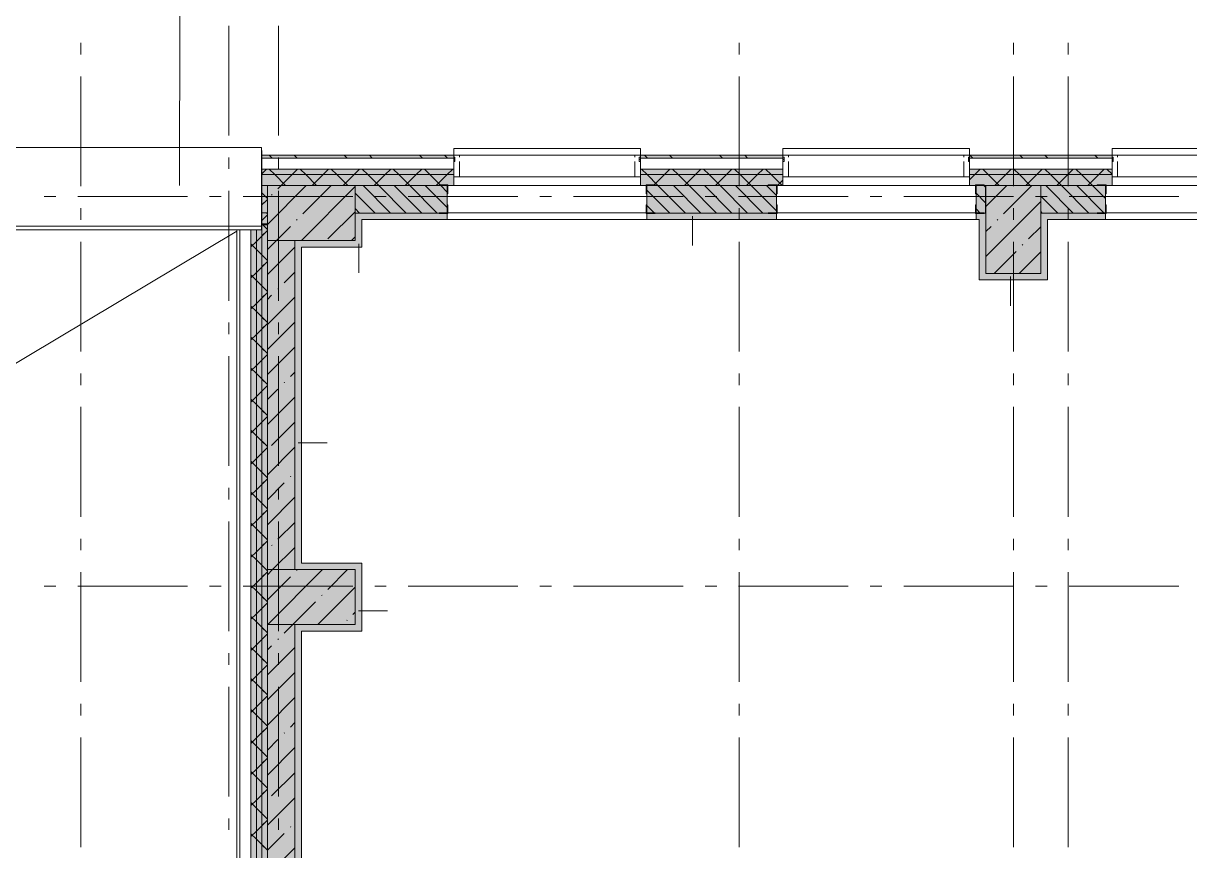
# Model space of a CAD drawing. Header units: millimetres. Extents: x -537608 to 253996, y -217170 to 186033.
# Drawn here: x -317936 to -307304, y 25238 to 32777 of the extents above; entities that cross this region are included whole.
import ezdxf

# ---------------------------------------------------------------- set-up
doc = ezdxf.new("R2010")
doc.units = ezdxf.units.MM
doc.layers.add('PDF _Геометрия', color=7, linetype='Continuous')
doc.layers.add('PDF _Сплошная заливка', color=7, linetype='Continuous', true_color=0xffffff)

msp = doc.modelspace()

# ---------------------------------------------------------------- hatches: boundary and pattern name
at = {"layer": 'PDF _Сплошная заливка', "transparency": 33554559}
h = msp.add_hatch(color=256, dxfattribs=at)
h.paths.add_polyline_path([(-264411.3488, 31549.0045), (-264384.3486, 31549.0045), (-264384.3486, 31576.0025), (-271287.3503, 31576.0025), (-271287.3503, 31549.0045), (-264437.7925, 31549.0045)], flags=0)
h.paths.add_polyline_path([(-274074.5414, 31549.0045), (-272137.3517, 31549.0045), (-272137.3517, 31576.0025), (-274426.6915, 31576.0025), (-274426.6915, 31549.0045)], flags=0)
h.paths.add_polyline_path([(-276126.6902, 31549.0045), (-276126.6902, 31576.0025), (-277321.6919, 31576.0025), (-277321.6919, 31549.0045), (-276169.4866, 31549.0045)], flags=0)
h.paths.add_polyline_path([(-281911.6917, 31549.0045), (-281911.6917, 31576.0025), (-283111.6925, 31576.0025), (-283111.6925, 31549.0045), (-282035.3315, 31549.0045)], flags=0)
h.paths.add_polyline_path([(-279102.4091, 31549.0045), (-279021.6905, 31549.0045), (-279021.6905, 31576.0025), (-280211.6909, 31576.0025), (-280211.6909, 31549.0045), (-279521.3977, 31549.0045)], flags=0)
h.paths.add_polyline_path([(-284811.6933, 31549.0045), (-284811.6933, 31576.0025), (-286006.6928, 31576.0025), (-286006.6928, 31549.0045), (-285387.2447, 31549.0045)], flags=0)
h.paths.add_polyline_path([(-287901.3552, 31549.0045), (-287901.3552, 31576.0025), (-288901.6931, 31576.0025), (-288901.6931, 31549.0045), (-288320.1673, 31549.0045)], flags=0)
h.paths.add_polyline_path([(-290601.6939, 31549.0045), (-290601.6939, 31576.0025), (-294311.355, 31576.0025), (-294311.355, 31549.0045), (-290834.1032, 31549.0045)], flags=0)
h.paths.add_polyline_path([(-296280.9595, 31549.0045), (-296011.3579, 31549.0045), (-296011.3579, 31576.0025), (-297311.3549, 31576.0025), (-297311.3549, 31549.0045), (-297118.9367, 31549.0045)], flags=0)
h.paths.add_polyline_path([(-299011.3579, 31549.0045), (-299011.3579, 31576.0025), (-300311.3591, 31576.0025), (-300311.3591, 31549.0045), (-299632.8727, 31549.0045)], flags=0)
h.paths.add_polyline_path([(-302011.3578, 31549.0045), (-302011.3578, 31576.0025), (-303311.359, 31576.0025), (-303311.359, 31549.0045), (-302146.8044, 31549.0045)], flags=0)
h.paths.add_polyline_path([(-305498.7176, 31549.0045), (-305011.3577, 31549.0045), (-305011.3577, 31576.0025), (-306311.3589, 31576.0025), (-306311.3589, 31549.0045)], flags=0)
h.paths.add_polyline_path([(-311011.3618, 31549.0045), (-311011.3618, 31576.0025), (-312311.3587, 31576.0025), (-312311.3587, 31549.0045), (-311364.5669, 31549.0045)], flags=0)
h.paths.add_polyline_path([(-309311.3588, 31549.0045), (-308011.3576, 31549.0045), (-308012.6536, 31576.0025), (-309311.3588, 31576.0025)], flags=0)
h.paths.add_polyline_path([(-315761.86, 31549.0045), (-314011.3617, 31549.0045), (-314011.3617, 31576.0025), (-315761.86, 31576.0025), (-315761.86, 31549.336)], flags=0)
h = msp.add_hatch(color=256, dxfattribs=at)
h.paths.add_polyline_path([(-264561.3495, 31399.0038), (-264511.3493, 31399.0038), (-264511.3493, 31449.004), (-271287.3503, 31449.004), (-271287.3503, 31399.0038), (-264856.7822, 31399.0038)], flags=0)
h.paths.add_polyline_path([(-274426.6915, 31399.0038), (-272137.3517, 31399.0038), (-272137.3517, 31449.004), (-274426.6915, 31449.004)], flags=0)
h.paths.add_polyline_path([(-277007.4638, 31399.0038), (-276126.6902, 31399.0038), (-276126.6902, 31449.004), (-277321.6919, 31449.004), (-277321.6919, 31399.0038)], flags=0)
h.paths.add_polyline_path([(-279102.4091, 31399.0038), (-279021.6905, 31399.0038), (-279021.6905, 31449.004), (-280211.6909, 31449.004), (-280211.6909, 31399.0038), (-279521.3977, 31399.0038)], flags=0)
h.paths.add_polyline_path([(-286006.6928, 31399.0038), (-284811.6933, 31399.0038), (-284811.6933, 31449.004), (-286006.6928, 31449.004)], flags=0)
h.paths.add_polyline_path([(-282035.3315, 31399.0038), (-281911.6917, 31399.0038), (-281911.6917, 31449.004), (-283111.6925, 31449.004), (-283111.6925, 31399.0038), (-282873.3109, 31399.0038)], flags=0)
h.paths.add_polyline_path([(-287901.3552, 31399.0038), (-287901.3552, 31449.004), (-288901.6931, 31449.004), (-288901.6931, 31399.0038), (-288320.1673, 31399.0038)], flags=0)
h.paths.add_polyline_path([(-290601.6939, 31399.0038), (-290601.6939, 31449.004), (-294311.355, 31449.004), (-294311.355, 31399.0038), (-290834.1032, 31399.0038)], flags=0)
h.paths.add_polyline_path([(-296011.3579, 31399.0038), (-296011.3579, 31449.004), (-297311.3549, 31449.004), (-297311.3549, 31399.0038), (-296280.9595, 31399.0038)], flags=0)
h.paths.add_polyline_path([(-299632.8727, 31399.0038), (-299011.3579, 31399.0038), (-299011.3579, 31449.004), (-300311.3591, 31449.004), (-300311.3591, 31399.0038)], flags=0)
h.paths.add_polyline_path([(-302011.3578, 31399.0038), (-302011.3578, 31449.004), (-303311.359, 31449.004), (-303311.359, 31399.0038), (-302146.8044, 31399.0038)], flags=0)
h.paths.add_polyline_path([(-308012.6536, 31399.0038), (-308011.3576, 31399.0038), (-308012.6536, 31449.004), (-309311.3588, 31449.004), (-309311.3588, 31399.0038), (-308850.6309, 31399.0038)], flags=0)
h.paths.add_polyline_path([(-305498.7176, 31399.0038), (-305011.3577, 31399.0038), (-305011.3577, 31449.004), (-306311.3589, 31449.004), (-306311.3589, 31399.0038)], flags=0)
h.paths.add_polyline_path([(-311011.3618, 31399.0038), (-311011.3618, 31449.004), (-312311.3587, 31449.004), (-312311.3587, 31399.0038), (-311364.5669, 31399.0038)], flags=0)
h.paths.add_polyline_path([(-315761.86, 31399.0038), (-314011.3617, 31399.0038), (-314011.3617, 31449.004), (-315761.86, 31449.004), (-315761.86, 31399.3354)], flags=0)
h = msp.add_hatch(color=256, dxfattribs=at)
h.paths.add_polyline_path([(-264661.3483, 31299.0034), (-264561.3495, 31299.0034), (-264561.3495, 31399.0038), (-271287.3503, 31399.0038), (-271287.3503, 31299.0034), (-264856.7822, 31299.0034)], flags=0)
h.paths.add_polyline_path([(-276169.4866, 31299.0034), (-276126.6902, 31299.0034), (-276126.6902, 31399.0038), (-277321.6919, 31399.0038), (-277321.6919, 31299.0034), (-277007.4638, 31299.0034)], flags=0)
h.paths.add_polyline_path([(-273655.5528, 31299.0034), (-272137.3517, 31299.0034), (-272137.3517, 31399.0038), (-274426.6915, 31399.0038), (-274426.6915, 31299.0034), (-274074.5414, 31299.0034)], flags=0)
h.paths.add_polyline_path([(-280211.6909, 31299.0034), (-279021.6905, 31299.0034), (-279021.6905, 31399.0038), (-280211.6909, 31399.0038)], flags=0)
h.paths.add_polyline_path([(-281911.6917, 31299.0034), (-281911.6917, 31399.0038), (-283111.6925, 31399.0038), (-283111.6925, 31299.0034), (-282035.3315, 31299.0034)], flags=0)
h.paths.add_polyline_path([(-285387.2447, 31299.0034), (-284811.6933, 31299.0034), (-284811.6933, 31399.0038), (-286006.6928, 31399.0038), (-286006.6928, 31299.0034)], flags=0)
h.paths.add_polyline_path([(-290601.6939, 31299.0034), (-290601.6939, 31399.0038), (-294311.355, 31399.0038), (-294311.355, 31299.0034), (-290834.1032, 31299.0034)], flags=0)
h.paths.add_polyline_path([(-288901.6931, 31299.0034), (-287901.3552, 31299.0034), (-287901.3552, 31399.0038), (-288901.6931, 31399.0038)], flags=0)
h.paths.add_polyline_path([(-297311.3549, 31299.0034), (-296011.3579, 31299.0034), (-296011.3579, 31399.0038), (-297311.3549, 31399.0038)], flags=0)
h.paths.add_polyline_path([(-299632.8727, 31299.0034), (-299011.3579, 31299.0034), (-299011.3579, 31399.0038), (-300311.3591, 31399.0038), (-300311.3591, 31299.0034)], flags=0)
h.paths.add_polyline_path([(-302011.3578, 31299.0034), (-302011.3578, 31399.0038), (-303311.359, 31399.0038), (-303311.359, 31299.0034), (-302146.8044, 31299.0034)], flags=0)
h.paths.add_polyline_path([(-306311.3589, 31299.0034), (-305011.3577, 31299.0034), (-305011.3577, 31399.0038), (-306311.3589, 31399.0038)], flags=0)
h.paths.add_polyline_path([(-308012.6536, 31299.0034), (-308011.3576, 31299.0034), (-308012.6536, 31399.0038), (-309311.3588, 31399.0038), (-309311.3588, 31299.0034), (-308850.6309, 31299.0034)], flags=0)
h.paths.add_polyline_path([(-312311.3587, 31299.0034), (-311011.3618, 31299.0034), (-311011.3618, 31399.0038), (-312311.3587, 31399.0038)], flags=0)
h.paths.add_polyline_path([(-315711.3603, 31299.0034), (-315711.3603, 31299.3521), (-314011.3617, 31299.0034), (-314011.3617, 31399.0038), (-315761.86, 31399.0038), (-315761.86, 31299.0034)], flags=0)
h = msp.add_hatch(color=256, dxfattribs=at)
h.paths.add_polyline_path([(-315711.3603, 31049.3511), (-315711.3603, 31299.3521), (-315761.86, 31299.3521), (-315761.86, 31049.3511)], flags=0)
h.paths.add_polyline_path([(-342211.3659, 31049.3511), (-341966.8678, 31049.3511), (-341966.8678, 31299.3521), (-342211.3659, 31299.3521), (-342211.3659, 31217.3505)], flags=0)
for points in [[(-315711.3603, 30799.35), (-314911.3612, 30799.35), (-314911.3612, 31299.3521), (-315711.3603, 31299.3521), (-315711.3603, 30869.4459)], [(-308661.3603, 30499.3488), (-308661.3603, 31299.3521), (-309161.3582, 31299.3521), (-309161.3582, 30499.3488), (-308850.6309, 30499.3488)], [(-315811.3607, 13399.3468), (-315711.3603, 13399.3468), (-315711.3603, 30942.3493), (-315764.3617, 30942.3493), (-315764.3617, 30896.1943), (-315811.3607, 30896.1943), (-315811.3607, 13425.8453)], [(-315711.3603, 27299.348), (-314911.3612, 27299.348), (-314911.3612, 27799.3501), (-315711.3603, 27799.3501), (-315711.3603, 27309.5272)]]:
    msp.add_hatch(color=256, dxfattribs=at).paths.add_polyline_path(points)
h = msp.add_hatch(color=256, dxfattribs=at)
h.paths.add_polyline_path([(-311071.6617, 31049.0023), (-311071.6617, 31299.0034), (-312251.6616, 31299.0034), (-312251.6616, 31049.0023), (-311364.5669, 31049.0023)], flags=0)
h.paths.add_polyline_path([(-309251.6574, 31049.0023), (-309166.3573, 31049.3511), (-309166.3573, 31299.0034), (-309251.6574, 31299.0034)], flags=0)
h.paths.add_polyline_path([(-314911.3612, 31049.0023), (-314071.6616, 31049.0023), (-314071.6616, 31299.0034), (-314911.3612, 31299.0034)], flags=0)
h = msp.add_hatch(color=256, dxfattribs=at)
h.paths.add_polyline_path([(-315761.86, 30949.3507), (-315711.3603, 30949.3507), (-315711.3603, 31049.3511), (-315761.86, 31049.3511), (-315764.3617, 30949.3507)], flags=0)
h.paths.add_polyline_path([(-342211.3659, 30949.3507), (-341964.3704, 30949.3507), (-341966.8678, 31049.3511), (-342211.3659, 31049.3511)], flags=0)
at = {"layer": 'PDF _Сплошная заливка', "true_color": 0xff7d7d, "transparency": 33554559}
for points in [[(-314071.6616, 30989.3525), (-314071.6616, 31049.0023), (-314911.3612, 31049.0023), (-314911.3612, 30989.3525), (-314716.4758, 30989.3525)], [(-315461.3592, 27799.3501), (-315401.3607, 27799.3501), (-315401.3607, 30799.35), (-315461.3592, 30799.35), (-315461.3592, 30157.4639)], [(-314911.3612, 27799.3501), (-314851.3627, 27799.3501), (-314851.3627, 27859.3487), (-315401.3607, 27859.3487), (-315401.3607, 27799.3501)], [(-315461.3592, 22149.3475), (-315401.3607, 22149.3475), (-315401.3607, 27299.348), (-315461.3592, 27299.348), (-315461.3592, 22249.3479)], [(-314911.3612, 27239.3495), (-314851.3627, 27239.3495), (-314851.3627, 27299.348), (-315401.3607, 27299.348), (-315401.3607, 27239.3495)]]:
    msp.add_hatch(color=11, dxfattribs=at).paths.add_polyline_path(points)
h = msp.add_hatch(color=11, dxfattribs=at)
h.paths.add_polyline_path([(-309161.3582, 30989.3525), (-309161.3582, 31049.3511), (-309166.3573, 31049.0023), (-309251.6574, 31049.0023), (-309251.6574, 30989.3525), (-309221.361, 30989.3525)], flags=0)
h.paths.add_polyline_path([(-311071.6617, 30989.3525), (-311071.6617, 31049.0023), (-312251.6616, 31049.0023), (-312251.6616, 30989.3525), (-311364.5669, 30989.3525)], flags=0)
h = msp.add_hatch(color=11, dxfattribs=at)
h.paths.add_polyline_path([(-303251.6575, 30989.3525), (-303161.3583, 30989.3525), (-303161.3583, 31049.0023), (-303251.6575, 31049.0023)], flags=0)
h.paths.add_polyline_path([(-305071.6576, 30989.3525), (-305071.6576, 31049.0023), (-306251.6574, 31049.0023), (-306251.6574, 30989.3525), (-305498.7176, 30989.3525)], flags=0)
h.paths.add_polyline_path([(-308661.3603, 30989.3525), (-308071.6575, 30989.3525), (-308071.6575, 31049.0023), (-308661.3603, 31049.0023)], flags=0)
at = {"layer": 'PDF _Сплошная заливка', "transparency": 33554559}
h = msp.add_hatch(color=256, dxfattribs=at)
h.paths.add_polyline_path([(-315711.3603, 13049.3474), (-315461.3592, 13049.3474), (-315461.3592, 15499.0005), (-315711.3603, 15499.0005), (-315711.3603, 13069.8542)], flags=0)
h.paths.add_polyline_path([(-315711.3603, 15999.0005), (-315461.3592, 15999.0005), (-315461.3592, 20949.3489), (-315711.3603, 20949.3489)], flags=0)
h.paths.add_polyline_path([(-315711.3603, 21449.3489), (-315461.3592, 21449.3489), (-315461.3592, 27299.348), (-315711.3603, 27299.348), (-315711.3603, 21613.658)], flags=0)
h.paths.add_polyline_path([(-315620.7253, 27799.3501), (-315461.3592, 27799.3501), (-315461.3592, 30799.35), (-315711.3603, 30799.35), (-315711.3603, 27799.3501)], flags=0)

# ---------------------------------------------------------------- linework, layer by layer
at = {"layer": 'PDF _Геометрия', "lineweight": 9}
for p, q in [((-316511.3594, 31299.3521), (-316507.9965, 32846.138)), ((-314011.3617, 31576.0025), (-315761.86, 31576.0025)), ((-314011.3617, 31549.0045), (-315761.86, 31549.0045)), ((-313961.3614, 31576.0025), (-314011.3617, 31576.0025)), ((-314011.3617, 31576.0025), (-314011.3617, 31559.0028)), ((-314011.3617, 31549.0045), (-314011.3617, 31576.0025)), ((-314011.3617, 31559.0028), (-314001.359, 31559.0028)), ((-314011.3617, 31449.004), (-314011.3617, 31549.0045)), ((-314001.359, 31519.0052), (-314011.3617, 31519.0052)), ((-314011.3617, 31519.0052), (-314011.3617, 31379.0029)), ((-314001.359, 31559.0028), (-314001.359, 31519.0052)), ((-313961.3614, 31576.0025), (-312361.3589, 31576.0025)), ((-313961.3614, 31559.0028), (-313961.3614, 31576.0025)), ((-313961.3614, 31379.0029), (-313961.3614, 31519.0052)), ((-312311.3587, 31576.0025), (-312361.3589, 31576.0025)), ((-312361.3589, 31576.0025), (-312361.3589, 31559.0028)), ((-312361.3589, 31519.0052), (-312361.3589, 31379.0029)), ((-312321.3613, 31519.0052), (-312321.3613, 31559.0028)), ((-312321.3613, 31559.0028), (-312311.3587, 31559.0028)), ((-312311.3587, 31519.0052), (-312321.3613, 31519.0052)), ((-311011.3618, 31576.0025), (-312311.3587, 31576.0025)), ((-312311.3587, 31576.0025), (-312311.3587, 31549.0045)), ((-312311.3587, 31559.0028), (-312311.3587, 31576.0025)), ((-312311.3587, 31549.0045), (-312311.3587, 31449.004)), ((-311011.3618, 31549.0045), (-312311.3587, 31549.0045)), ((-312311.3587, 31379.0029), (-312311.3587, 31519.0052)), ((-311011.3618, 31549.0045), (-311011.3618, 31576.0025)), ((-310961.3616, 31576.0025), (-311011.3618, 31576.0025)), ((-311011.3618, 31576.0025), (-311011.3618, 31559.0028)), ((-311011.3618, 31559.0028), (-311001.3591, 31559.0028)), ((-311011.3618, 31449.004), (-311011.3618, 31549.0045)), ((-311001.3591, 31519.0052), (-311011.3618, 31519.0052)), ((-311011.3618, 31519.0052), (-311011.3618, 31379.0029)), ((-311001.3591, 31559.0028), (-311001.3591, 31519.0052)), ((-310961.3616, 31576.0025), (-309361.359, 31576.0025)), ((-310961.3616, 31559.0028), (-310961.3616, 31576.0025)), ((-310961.3616, 31379.0029), (-310961.3616, 31519.0052)), ((-309311.3588, 31576.0025), (-309361.359, 31576.0025)), ((-309361.359, 31576.0025), (-309361.359, 31559.0028)), ((-309361.359, 31519.0052), (-309361.359, 31379.0029)), ((-309321.3614, 31519.0052), (-309321.3614, 31559.0028)), ((-309321.3614, 31559.0028), (-309311.3588, 31559.0028)), ((-309311.3588, 31519.0052), (-309321.3614, 31519.0052)), ((-308011.3576, 31576.0025), (-309311.3588, 31576.0025)), ((-309311.3588, 31576.0025), (-309311.3588, 31549.0045)), ((-309311.3588, 31559.0028), (-309311.3588, 31576.0025)), ((-309311.3588, 31549.0045), (-309311.3588, 31449.004)), ((-308011.3576, 31549.0045), (-309311.3588, 31549.0045)), ((-309311.3588, 31379.0029), (-309311.3588, 31519.0052)), ((-308011.3576, 31549.0045), (-308011.3576, 31576.0025)), ((-307961.3574, 31576.0025), (-308011.3576, 31576.0025)), ((-308011.3576, 31576.0025), (-308011.3576, 31559.0028)), ((-308011.3576, 31559.0028), (-308001.3592, 31559.0028)), ((-308011.3576, 31449.004), (-308011.3576, 31549.0045)), ((-308001.3592, 31519.0052), (-308011.3576, 31519.0052)), ((-308011.3576, 31519.0052), (-308011.3576, 31379.0029)), ((-308001.3592, 31559.0028), (-308001.3592, 31519.0052)), ((-307961.3574, 31576.0025), (-306361.3591, 31576.0025)), ((-307961.3574, 31559.0028), (-307961.3574, 31576.0025)), ((-307961.3574, 31379.0029), (-307961.3574, 31519.0052)), ((-315761.86, 31405.9923), (-315718.8483, 31449.004)), ((-314011.3617, 31449.004), (-315761.86, 31449.004)), ((-314011.3617, 31399.0038), (-315761.86, 31399.0038)), ((-315644.7091, 31399.0038), (-315694.7094, 31449.004)), ((-315545.0575, 31299.3521), (-315644.7091, 31399.0038)), ((-315585.6579, 31299.3521), (-315486.0063, 31399.0038)), ((-315486.0063, 31399.0038), (-315436.006, 31449.004)), ((-315361.8669, 31399.0038), (-315411.8671, 31449.004)), ((-315262.2152, 31299.3521), (-315361.8669, 31399.0038)), ((-315302.8157, 31299.3521), (-315203.164, 31399.0038)), ((-315203.164, 31399.0038), (-315153.1638, 31449.004)), ((-315079.0247, 31399.0038), (-315129.0249, 31449.004)), ((-314979.373, 31299.3521), (-315079.0247, 31399.0038)), ((-315019.9735, 31299.3521), (-314920.3218, 31399.0038)), ((-314920.3218, 31399.0038), (-314870.3216, 31449.004)), ((-314796.1824, 31399.0038), (-314846.1827, 31449.004)), ((-314696.182, 31299.0034), (-314796.1824, 31399.0038)), ((-314737.4757, 31299.0034), (-314637.4753, 31399.0038)), ((-314637.4753, 31399.0038), (-314587.475, 31449.004)), ((-314513.3402, 31399.0038), (-314563.3404, 31449.004)), ((-314413.3398, 31299.0034), (-314513.3402, 31399.0038)), ((-314454.6335, 31299.0034), (-314354.633, 31399.0038)), ((-314354.633, 31399.0038), (-314304.6328, 31449.004)), ((-314230.498, 31399.0038), (-314280.4982, 31449.004)), ((-314130.4975, 31299.0034), (-314230.498, 31399.0038)), ((-314171.7912, 31299.0034), (-314071.7908, 31399.0038)), ((-314071.7908, 31399.0038), (-314021.7906, 31449.004)), ((-314011.3617, 31399.0038), (-314011.3617, 31449.004)), ((-314011.3617, 31299.0034), (-314011.3617, 31399.0038)), ((-314011.3617, 31379.0029), (-313961.3614, 31379.0029)), ((-313961.3614, 31379.0029), (-312361.3589, 31379.0029)), ((-312361.3589, 31379.0029), (-312311.3587, 31379.0029)), ((-312311.3587, 31449.004), (-312311.3587, 31399.0038)), ((-311011.3618, 31449.004), (-312311.3587, 31449.004)), ((-312311.3587, 31399.0038), (-312311.3587, 31299.0034)), ((-311011.3618, 31399.0038), (-312311.3587, 31399.0038)), ((-312250.598, 31399.0038), (-312300.5982, 31449.004)), ((-312150.5976, 31299.0034), (-312250.598, 31399.0038)), ((-312191.8912, 31299.0034), (-312091.8908, 31399.0038)), ((-312091.8908, 31399.0038), (-312041.8906, 31449.004)), ((-311967.7558, 31399.0038), (-312017.756, 31449.004)), ((-311867.7554, 31299.0034), (-311967.7558, 31399.0038)), ((-311909.049, 31299.0034), (-311809.0486, 31399.0038)), ((-311809.0486, 31399.0038), (-311759.0484, 31449.004)), ((-311684.9136, 31399.0038), (-311734.9137, 31449.004)), ((-311584.9132, 31299.0034), (-311684.9136, 31399.0038)), ((-311626.2068, 31299.0034), (-311526.2063, 31399.0038)), ((-311526.2063, 31399.0038), (-311476.2062, 31449.004)), ((-311402.067, 31399.0038), (-311452.0672, 31449.004)), ((-311302.0709, 31299.0034), (-311402.067, 31399.0038)), ((-311343.3645, 31299.0034), (-311243.3641, 31399.0038)), ((-311243.3641, 31399.0038), (-311193.3639, 31449.004)), ((-311119.2248, 31399.0038), (-311169.225, 31449.004)), ((-311019.2244, 31299.0034), (-311119.2248, 31399.0038)), ((-311011.3618, 31399.0038), (-311011.3618, 31449.004)), ((-311011.3618, 31299.0034), (-311011.3618, 31399.0038)), ((-311011.3618, 31379.0029), (-310961.3616, 31379.0029)), ((-310961.3616, 31379.0029), (-309361.359, 31379.0029)), ((-309361.359, 31379.0029), (-309311.3588, 31379.0029)), ((-309311.3588, 31449.004), (-309311.3588, 31399.0038)), ((-308011.3576, 31449.004), (-309311.3588, 31449.004)), ((-309311.3588, 31351.1092), (-309263.4642, 31399.0038)), ((-309311.3588, 31399.0038), (-309311.3588, 31299.0034)), ((-308011.3576, 31399.0038), (-309311.3588, 31399.0038)), ((-309263.4642, 31399.0038), (-309213.464, 31449.004)), ((-309139.3248, 31399.0038), (-309189.325, 31449.004)), ((-309039.3287, 31299.0034), (-309139.3248, 31399.0038)), ((-309080.6224, 31299.0034), (-308980.6219, 31399.0038)), ((-308980.6219, 31399.0038), (-308930.6217, 31449.004)), ((-308856.4826, 31399.0038), (-308906.4828, 31449.004)), ((-308756.4821, 31299.0034), (-308856.4826, 31399.0038)), ((-308797.7802, 31299.0034), (-308697.7797, 31399.0038)), ((-308697.7797, 31399.0038), (-308647.7795, 31449.004)), ((-308573.6404, 31399.0038), (-308623.6406, 31449.004)), ((-308473.6399, 31299.0034), (-308573.6404, 31399.0038)), ((-308514.9379, 31299.0034), (-308414.9375, 31399.0038)), ((-308414.9375, 31399.0038), (-308364.9373, 31449.004)), ((-308290.7981, 31399.0038), (-308340.7984, 31449.004)), ((-308190.7977, 31299.0034), (-308290.7981, 31399.0038)), ((-308232.0914, 31299.0034), (-308132.0953, 31399.0038)), ((-308132.0953, 31399.0038), (-308082.095, 31449.004)), ((-308011.3576, 31402.4055), (-308057.9561, 31449.004)), ((-308011.3576, 31399.0038), (-308011.3576, 31449.004)), ((-308011.3576, 31299.0034), (-308011.3576, 31399.0038)), ((-308011.3576, 31379.0029), (-307961.3574, 31379.0029)), ((-307961.3574, 31379.0029), (-306361.3591, 31379.0029)), ((-315711.3603, 31299.3521), (-315761.86, 31299.3521)), ((-315761.86, 31299.0034), (-315711.3603, 31299.0034)), ((-315761.3605, 19749.348), (-315761.3605, 31299.3521)), ((-315761.3605, 31299.3521), (-315711.3603, 31299.3521)), ((-315711.3603, 30945.4797), (-315357.4878, 31299.3521)), ((-315711.3603, 31299.3521), (-315711.3603, 30799.35)), ((-314911.3612, 31299.3521), (-315711.3603, 31299.3521)), ((-315615.64, 31269.2969), (-315585.589, 31299.3521)), ((-315401.2918, 30799.35), (-314911.3612, 31289.2806)), ((-315387.5431, 31041.2), (-315129.3909, 31299.3521)), ((-314911.3612, 30799.35), (-314911.3612, 31299.3521)), ((-314071.6616, 31299.0034), (-314911.3612, 31299.0034)), ((-314911.3612, 31299.0034), (-314011.3617, 31299.0034)), ((-314587.6043, 31049.0023), (-314837.6053, 31299.0034)), ((-314446.181, 31049.0023), (-314696.182, 31299.0034)), ((-314304.762, 31049.0023), (-314554.763, 31299.0034)), ((-314163.3388, 31049.0023), (-314413.3398, 31299.0034)), ((-314071.6616, 31098.7442), (-314271.9165, 31299.0034)), ((-314071.6616, 31240.1674), (-314130.4975, 31299.0034)), ((-314071.6616, 31049.0023), (-314071.6616, 31299.0034)), ((-314011.3617, 31299.3521), (-312311.3587, 31299.3521)), ((-312311.3587, 31299.0034), (-311011.3618, 31299.0034)), ((-311071.6617, 31299.0034), (-312251.6616, 31299.0034)), ((-312251.6616, 31299.0034), (-312251.6616, 31049.0023)), ((-312042.0198, 31049.0023), (-312251.6616, 31258.6441)), ((-311900.5965, 31049.0023), (-312150.5976, 31299.0034)), ((-311759.1775, 31049.0023), (-312009.1744, 31299.0034)), ((-311617.7543, 31049.0023), (-311867.7554, 31299.0034)), ((-311476.331, 31049.0023), (-311726.3321, 31299.0034)), ((-311334.912, 31049.0023), (-311584.9132, 31299.0034)), ((-311193.4888, 31049.0023), (-311443.4899, 31299.0034)), ((-311071.6617, 31068.5942), (-311302.0709, 31299.0034)), ((-311071.6617, 31210.0175), (-311160.6476, 31299.0034)), ((-311071.6617, 31049.0023), (-311071.6617, 31299.0034)), ((-311060.5223, 31299.0034), (-311011.3618, 31348.164)), ((-311011.3618, 31299.3521), (-309311.3588, 31299.3521)), ((-309311.3588, 31299.0034), (-308011.3576, 31299.0034)), ((-309166.3573, 31299.0034), (-309251.6574, 31299.0034)), ((-309251.6574, 31299.0034), (-309251.6574, 31049.0023)), ((-309166.3573, 31284.613), (-309180.7476, 31299.0034)), ((-309166.3573, 31049.3511), (-309166.3573, 31299.0034)), ((-309161.3582, 31108.721), (-308970.7313, 31299.3521)), ((-309161.3582, 31299.3521), (-309161.3582, 30499.3488)), ((-308661.3603, 31299.3521), (-309161.3582, 31299.3521)), ((-309000.7822, 31041.2), (-308742.63, 31299.3521)), ((-308661.3603, 30499.3488), (-308661.3603, 31299.3521)), ((-308071.6575, 31299.0034), (-308661.3603, 31299.0034)), ((-308661.3603, 31299.0034), (-308661.3603, 31049.0023)), ((-308365.0622, 31049.0023), (-308615.0632, 31299.0034)), ((-308223.6432, 31049.0023), (-308473.6399, 31299.0034)), ((-308082.2199, 31049.0023), (-308332.2209, 31299.0034)), ((-308071.6575, 31179.8632), (-308190.7977, 31299.0034)), ((-308071.6575, 31049.0023), (-308071.6575, 31299.0034)), ((-308011.3576, 31299.3521), (-306311.3589, 31299.3521)), ((-315761.86, 31123.0769), (-315729.6906, 31155.2463)), ((-315711.3603, 31182.8128), (-315761.3605, 31232.8087)), ((-315761.3605, 31123.6496), (-315711.3603, 31173.6498)), ((-315672.6631, 31212.2738), (-315667.9223, 31217.0146)), ((-314729.0232, 31049.0023), (-314911.3612, 31231.3403)), ((-309166.3573, 31143.1941), (-309251.6574, 31228.4942)), ((-309161.3582, 30652.5228), (-308661.3603, 31152.525)), ((-308506.4854, 31049.0023), (-308661.3603, 31203.8773)), ((-315761.86, 31049.3511), (-315711.3603, 31049.3511)), ((-315711.3603, 31049.3511), (-315761.86, 31049.3511)), ((-315711.3603, 31041.3895), (-315719.322, 31049.3511)), ((-315159.4418, 30813.0988), (-314911.3612, 31061.1838)), ((-314870.4465, 31049.0023), (-314911.3612, 31089.917)), ((-314071.6616, 31049.0023), (-314911.3612, 31049.0023)), ((-314911.3612, 31049.0023), (-314071.6616, 31049.0023)), ((-314071.6616, 30989.3525), (-314071.6616, 31049.0023)), ((-312183.4387, 31049.0023), (-312251.6616, 31117.2251)), ((-312251.6616, 30989.3525), (-312251.6616, 31049.0023)), ((-312251.6616, 31049.0023), (-311071.6617, 31049.0023)), ((-312251.6616, 31049.0023), (-311071.6617, 31049.0023)), ((-311071.6617, 31049.0023), (-311071.6617, 30989.3525)), ((-309213.5889, 31049.0023), (-309251.6574, 31087.0709)), ((-309251.6574, 31049.0023), (-309166.3573, 31049.0023)), ((-309166.3573, 31049.0023), (-309251.6574, 31049.0023)), ((-309251.6574, 31049.0023), (-309251.6574, 30989.3525)), ((-309166.3573, 31049.0023), (-309166.3573, 31049.3511)), ((-309166.3573, 31049.3511), (-309166.3573, 31049.0023)), ((-309161.3582, 31049.3511), (-309166.3573, 31049.3511)), ((-309166.3573, 31049.3511), (-309161.3582, 31049.3511)), ((-309161.3582, 30989.3525), (-309161.3582, 31049.3511)), ((-308647.9044, 31049.0023), (-308661.3603, 31062.4583)), ((-308071.6575, 31049.0023), (-308661.3603, 31049.0023)), ((-308661.3603, 31049.0023), (-308071.6575, 31049.0023)), ((-308661.3603, 31049.0023), (-308661.3603, 30989.3525)), ((-308071.6575, 30989.3525), (-308071.6575, 31049.0023)), ((-315711.3603, 30949.3507), (-315764.3617, 30949.3507)), ((-315764.3617, 30944.3515), (-315711.3603, 30944.3515)), ((-315711.3603, 30942.3493), (-315764.3617, 30942.3493)), ((-315761.86, 30981.7268), (-315711.3603, 31032.2265)), ((-315761.3605, 30949.9664), (-315711.3603, 30899.9662)), ((-315711.3603, 30899.9662), (-315753.7434, 30942.3493)), ((-315737.5402, 30944.3515), (-315732.5411, 30949.3507)), ((-315444.5662, 30984.1726), (-315439.8254, 30988.9177)), ((-314851.3627, 30739.3515), (-314851.3627, 30989.3525)), ((-314851.3627, 30989.3525), (-314071.6616, 30989.3525)), ((-314051.3592, 30989.3525), (-314071.6616, 30989.3525)), ((-312271.3611, 30989.3525), (-314051.3592, 30989.3525)), ((-312251.6616, 30989.3525), (-312271.3611, 30989.3525)), ((-311071.6617, 30989.3525), (-312251.6616, 30989.3525)), ((-311836.0553, 31019.3518), (-311836.0553, 30753.1993)), ((-309251.6574, 30989.3525), (-311071.6617, 30989.3525)), ((-309251.6574, 30989.3525), (-309221.361, 30989.3525)), ((-309221.361, 30989.3525), (-309221.361, 30439.3502)), ((-309161.3582, 30499.3488), (-309161.3582, 30989.3525)), ((-309057.8054, 30984.1726), (-309053.0646, 30988.9177)), ((-308661.3603, 30989.3525), (-308661.3603, 30499.3488)), ((-308601.3575, 30439.3502), (-308601.3575, 30989.3525)), ((-308601.3575, 30989.3525), (-308071.6575, 30989.3525)), ((-306251.6574, 30989.3525), (-308071.6575, 30989.3525)), ((-315988.3594, 30883.987), (-318718.732, 29253.9938)), ((-315988.3594, 30896.1943), (-315988.3594, 13676.3458)), ((-315961.3614, 30896.1943), (-315961.3614, 13649.3456)), ((-315861.3609, 30896.1943), (-315861.3609, 13549.3473)), ((-315811.3607, 30896.1943), (-315811.3607, 13499.3472)), ((-315811.3607, 30790.8071), (-315711.3603, 30890.8033)), ((-315711.3603, 30890.8033), (-315761.3605, 30840.8031)), ((-315629.3887, 30799.35), (-315501.5894, 30927.1495)), ((-314945.0937, 30799.35), (-314911.3612, 30833.0826)), ((-309161.3582, 30880.6198), (-309114.8328, 30927.1495)), ((-308772.6853, 30813.0988), (-308661.3603, 30924.4238)), ((-315861.3609, 30740.8069), (-315811.3607, 30790.8071)), ((-315811.3607, 30717.1244), (-315861.3609, 30767.1246)), ((-315711.3603, 30717.3785), (-315629.3887, 30799.35)), ((-315711.3603, 30799.35), (-315711.3603, 27799.3501)), ((-315711.3603, 27799.3501), (-315711.3603, 30799.35)), ((-315711.3603, 30799.35), (-314911.3612, 30799.35)), ((-315711.3603, 27799.3501), (-315711.3603, 30799.35)), ((-315711.3603, 30489.2816), (-315461.3592, 30739.2826)), ((-315461.3592, 27799.3501), (-315461.3592, 30799.35)), ((-315461.3592, 30799.35), (-315461.3592, 27799.3501)), ((-315401.3607, 27859.3487), (-315401.3607, 30739.3515)), ((-315401.3607, 30739.3515), (-314911.3612, 30739.3515)), ((-314911.3612, 30739.3515), (-314851.3627, 30739.3515)), ((-314876.3283, 30769.3508), (-314876.3283, 30503.2025)), ((-308829.7084, 30756.0757), (-308824.9677, 30760.8164)), ((-315711.3603, 30617.124), (-315811.3607, 30717.1244)), ((-315761.3605, 30667.1242), (-315711.3603, 30617.124)), ((-309086.4353, 30499.3488), (-308886.7316, 30699.0525)), ((-308858.3341, 30499.3488), (-308661.3603, 30696.3269)), ((-315811.3607, 30507.9606), (-315711.3603, 30607.961)), ((-315711.3603, 30607.961), (-315761.3605, 30557.9608)), ((-315861.3609, 30457.9604), (-315811.3607, 30507.9606)), ((-315811.3607, 30434.2821), (-315861.3609, 30484.2824)), ((-315711.3603, 30334.2817), (-315811.3607, 30434.2821)), ((-315558.6168, 30413.9281), (-315461.3592, 30511.1814)), ((-309221.361, 30439.3502), (-309161.3582, 30439.3502)), ((-309161.3582, 30499.3488), (-308661.3603, 30499.3488)), ((-308661.3603, 30499.3488), (-309161.3582, 30499.3488)), ((-309161.3582, 30439.3502), (-308661.3603, 30439.3502)), ((-308937.4724, 30469.3495), (-308937.4724, 30203.2013)), ((-308661.3603, 30439.3502), (-308601.3575, 30439.3502)), ((-315811.3607, 30225.1184), (-315711.3603, 30325.1188)), ((-315761.3605, 30384.2819), (-315711.3603, 30334.2817)), ((-315711.3603, 30325.1188), (-315761.3605, 30275.1186)), ((-315615.64, 30356.905), (-315610.8991, 30361.6458)), ((-315861.3609, 30175.1181), (-315811.3607, 30225.1184)), ((-315811.3607, 30151.4399), (-315861.3609, 30201.4401)), ((-315711.3603, 30261.1846), (-315672.6631, 30299.8775)), ((-315711.3603, 30033.0834), (-315461.3592, 30283.0845)), ((-315711.3603, 30051.4395), (-315811.3607, 30151.4399)), ((-315761.3605, 30101.4397), (-315711.3603, 30051.4395)), ((-315811.3607, 29942.2761), (-315711.3603, 30042.2765)), ((-315711.3603, 30042.2765), (-315761.3605, 29992.2763)), ((-315711.3603, 29804.9865), (-315461.3592, 30054.9876)), ((-315861.3609, 29892.2759), (-315811.3607, 29942.2761)), ((-315811.3607, 29868.5977), (-315861.3609, 29918.5979)), ((-315711.3603, 29768.5972), (-315811.3607, 29868.5977)), ((-315761.3605, 29818.5975), (-315711.3603, 29768.5972)), ((-315711.3603, 29576.8853), (-315461.3592, 29826.8863)), ((-315811.3607, 29659.4339), (-315711.3603, 29759.4343)), ((-315711.3603, 29759.4343), (-315761.3605, 29709.4341)), ((-315861.3609, 29609.4337), (-315811.3607, 29659.4339)), ((-315811.3607, 29585.7555), (-315861.3609, 29635.7557)), ((-315711.3603, 29485.755), (-315811.3607, 29585.7555)), ((-315501.5894, 29558.5593), (-315461.3592, 29598.7895)), ((-315811.3607, 29376.5917), (-315711.3603, 29476.592)), ((-315761.3605, 29535.7552), (-315711.3603, 29485.755)), ((-315711.3603, 29476.592), (-315761.3605, 29426.5919)), ((-315558.6168, 29501.5319), (-315553.876, 29506.277)), ((-315861.3609, 29326.5915), (-315811.3607, 29376.5917)), ((-315811.3607, 29302.9132), (-315861.3609, 29352.9134)), ((-315711.3603, 29348.7884), (-315615.64, 29444.5087)), ((-315711.3603, 29120.6914), (-315461.3592, 29370.6883)), ((-315711.3603, 29202.9128), (-315811.3607, 29302.9132)), ((-315761.3605, 29252.913), (-315711.3603, 29202.9128)), ((-315811.3607, 29093.7494), (-315711.3603, 29193.7498)), ((-315711.3603, 29193.7498), (-315761.3605, 29143.7496)), ((-315672.6631, 28931.2875), (-315461.3592, 29142.5913)), ((-315861.3609, 29043.7492), (-315811.3607, 29093.7494)), ((-315811.3607, 29020.0667), (-315861.3609, 29070.0669)), ((-315711.3603, 28920.0705), (-315811.3607, 29020.0667)), ((-315761.3605, 28970.0665), (-315711.3603, 28920.0705)), ((-315431.3599, 28953.3983), (-315165.2117, 28953.3983)), ((-315811.3607, 28810.9072), (-315711.3603, 28910.9076)), ((-315711.3603, 28910.9076), (-315761.3605, 28860.9074)), ((-315711.3603, 28664.4934), (-315461.3592, 28914.4944)), ((-315861.3609, 28760.907), (-315811.3607, 28810.9072)), ((-315811.3607, 28737.2245), (-315861.3609, 28787.2247)), ((-315711.3603, 28637.224), (-315811.3607, 28737.2245)), ((-315811.3607, 28528.0649), (-315711.3603, 28628.061)), ((-315761.3605, 28687.2242), (-315711.3603, 28637.224)), ((-315711.3603, 28628.061), (-315761.3605, 28578.0608)), ((-315501.5894, 28646.1631), (-315496.8485, 28650.9039)), ((-315861.3609, 28478.0647), (-315811.3607, 28528.0649)), ((-315811.3607, 28454.3822), (-315861.3609, 28504.3824)), ((-315711.3603, 28436.3964), (-315558.6168, 28589.14)), ((-315711.3603, 28354.3818), (-315811.3607, 28454.3822)), ((-315761.3605, 28404.382), (-315711.3603, 28354.3818)), ((-315711.3603, 28208.2952), (-315461.3592, 28458.2963)), ((-315811.3607, 28245.2184), (-315711.3603, 28345.2188)), ((-315711.3603, 28345.2188), (-315761.3605, 28295.2186)), ((-315861.3609, 28195.2182), (-315811.3607, 28245.2184)), ((-315811.3607, 28171.54), (-315861.3609, 28221.5402)), ((-315615.64, 28075.9187), (-315461.3592, 28230.1994)), ((-315711.3603, 28071.5395), (-315811.3607, 28171.54)), ((-315761.3605, 28121.5398), (-315711.3603, 28071.5395)), ((-315811.3607, 27962.3761), (-315711.3603, 28062.3766)), ((-315711.3603, 28062.3766), (-315761.3605, 28012.3763)), ((-315672.6631, 28018.8912), (-315667.9223, 28023.6363)), ((-315664.1116, 27799.3501), (-315461.3592, 28002.0982)), ((-315861.3609, 27912.3759), (-315811.3607, 27962.3761)), ((-315811.3607, 27888.6978), (-315861.3609, 27938.698)), ((-315711.3603, 27788.6973), (-315811.3607, 27888.6978)), ((-314851.3627, 27859.3487), (-315401.3607, 27859.3487)), ((-314851.3627, 27799.3501), (-314851.3627, 27859.3487)), ((-315811.3607, 27679.5339), (-315711.3603, 27779.5343)), ((-315761.3605, 27838.6975), (-315711.3603, 27788.6973)), ((-315711.3603, 27779.5343), (-315761.3605, 27729.5341)), ((-315711.3603, 27752.0971), (-315664.1116, 27799.3501)), ((-315711.3603, 27799.3501), (-315711.3603, 27299.348)), ((-314911.3612, 27799.3501), (-315711.3603, 27799.3501)), ((-315707.9113, 27299.348), (-315207.9134, 27799.3501)), ((-315444.5662, 27790.7943), (-315439.8254, 27795.5351)), ((-315159.4418, 27619.7206), (-314979.8123, 27799.3501)), ((-314911.3612, 27299.348), (-314911.3612, 27799.3501)), ((-314851.3627, 27299.348), (-314851.3627, 27799.3501)), ((-315861.3609, 27629.5337), (-315811.3607, 27679.5339)), ((-315811.3607, 27605.8555), (-315861.3609, 27655.8558)), ((-315711.3603, 27524.0002), (-315501.5894, 27733.7712)), ((-315711.3603, 27505.8551), (-315811.3607, 27605.8555)), ((-315761.3605, 27555.8553), (-315711.3603, 27505.8551)), ((-315251.7175, 27299.348), (-314911.3612, 27639.7043)), ((-315216.4693, 27562.6974), (-315211.7285, 27567.4382)), ((-315811.3607, 27396.6917), (-315711.3603, 27496.6921)), ((-315711.3603, 27496.6921), (-315761.3605, 27446.6919)), ((-315479.8144, 27299.348), (-315273.4925, 27505.6699)), ((-315861.3609, 27346.6914), (-315811.3607, 27396.6917)), ((-315811.3607, 27323.0133), (-315861.3609, 27373.0135)), ((-314988.3681, 27334.5962), (-314983.6273, 27339.337)), ((-314931.3449, 27391.6236), (-314911.3612, 27411.6073)), ((-314881.3619, 27423.9955), (-314615.2094, 27423.9955)), ((-315711.3603, 27223.0129), (-315811.3607, 27323.0133)), ((-315761.3605, 27273.0131), (-315711.3603, 27223.0129)), ((-315711.3603, 27299.348), (-315711.3603, 21449.3489)), ((-315711.3603, 21449.3489), (-315711.3603, 27299.348)), ((-315711.3603, 27299.348), (-314911.3612, 27299.348)), ((-315711.3603, 21449.3489), (-315711.3603, 27299.348)), ((-315558.6168, 27220.5498), (-315479.8144, 27299.348)), ((-315461.3592, 22269.3489), (-315461.3592, 27299.348)), ((-315461.3592, 27299.348), (-315461.3592, 22269.3489)), ((-315401.3607, 22329.3496), (-315401.3607, 27239.3495)), ((-315401.3607, 27239.3495), (-314851.3627, 27239.3495)), ((-314851.3627, 27239.3495), (-314851.3627, 27299.348)), ((-315861.3609, 27063.8492), (-315811.3607, 27113.8494)), ((-315811.3607, 27113.8494), (-315711.3603, 27213.8499)), ((-315711.3603, 27213.8499), (-315761.3605, 27163.8497)), ((-315615.64, 27163.5224), (-315610.8991, 27168.2633)), ((-315811.3607, 27040.1711), (-315861.3609, 27090.167)), ((-315711.3603, 26940.1706), (-315811.3607, 27040.1711)), ((-315711.3603, 27067.802), (-315672.6631, 27106.4992)), ((-315711.3603, 26839.7052), (-315461.3592, 27089.7062)), ((-315811.3607, 26831.0072), (-315711.3603, 26931.0076)), ((-315761.3605, 26990.1708), (-315711.3603, 26940.1706)), ((-315711.3603, 26931.0076), (-315761.3605, 26881.0074)), ((-315861.3609, 26781.007), (-315811.3607, 26831.0072)), ((-315811.3607, 26757.3245), (-315861.3609, 26807.3247)), ((-315711.3603, 26611.604), (-315461.3592, 26861.605)), ((-315711.3603, 26657.3284), (-315811.3607, 26757.3245)), ((-315761.3605, 26707.3243), (-315711.3603, 26657.3284)), ((-315811.3607, 26548.165), (-315711.3603, 26648.1654)), ((-315711.3603, 26648.1654), (-315761.3605, 26598.1652)), ((-315711.3603, 26383.507), (-315461.3592, 26633.5081)), ((-315861.3609, 26498.1647), (-315811.3607, 26548.165)), ((-315811.3607, 26474.4823), (-315861.3609, 26524.4825)), ((-315711.3603, 26374.4819), (-315811.3607, 26474.4823)), ((-315761.3605, 26424.4821), (-315711.3603, 26374.4819)), ((-315501.5894, 26365.1768), (-315461.3592, 26405.4069)), ((-315861.3609, 26215.3225), (-315811.3607, 26265.3184)), ((-315811.3607, 26265.3184), (-315711.3603, 26365.3189)), ((-315711.3603, 26365.3189), (-315761.3605, 26315.3187)), ((-315558.6168, 26308.1536), (-315553.876, 26312.8944)), ((-315811.3607, 26191.64), (-315861.3609, 26241.6402)), ((-315711.3603, 26091.6396), (-315811.3607, 26191.64)), ((-315711.3603, 26155.4101), (-315615.64, 26251.1304)), ((-315711.3603, 25927.3089), (-315461.3592, 26177.31)), ((-315811.3607, 25982.4762), (-315711.3603, 26082.4766)), ((-315761.3605, 26141.6399), (-315711.3603, 26091.6396)), ((-315711.3603, 26082.4766), (-315761.3605, 26032.4764)), ((-315861.3609, 25932.476), (-315811.3607, 25982.4762)), ((-315811.3607, 25908.7978), (-315861.3609, 25958.798)), ((-315672.6631, 25737.9092), (-315461.3592, 25949.213)), ((-315711.3603, 25808.7974), (-315811.3607, 25908.7978)), ((-315761.3605, 25858.7976), (-315711.3603, 25808.7974)), ((-315811.3607, 25699.634), (-315711.3603, 25799.6344)), ((-315711.3603, 25799.6344), (-315761.3605, 25749.6342)), ((-315861.3609, 25649.6337), (-315811.3607, 25699.634)), ((-315811.3607, 25625.9556), (-315861.3609, 25675.9557)), ((-315711.3603, 25525.9552), (-315811.3607, 25625.9556)), ((-315711.3603, 25471.1151), (-315461.3592, 25721.1118)), ((-315761.3605, 25575.9554), (-315711.3603, 25525.9552)), ((-315861.3609, 25366.7915), (-315811.3607, 25416.7917)), ((-315811.3607, 25416.7917), (-315711.3603, 25516.7922)), ((-315711.3603, 25516.7922), (-315761.3605, 25466.792)), ((-315501.5894, 25452.7848), (-315496.8485, 25457.5256)), ((-315811.3607, 25343.1133), (-315861.3609, 25393.1135)), ((-315711.3603, 25243.1129), (-315811.3607, 25343.1133)), ((-315711.3603, 25243.0139), (-315558.6168, 25395.7617)), ((-315761.3605, 25293.1131), (-315711.3603, 25243.1129)), ((-315711.3603, 25014.9169), (-315461.3592, 25264.918))]:
    msp.add_line(p, q, dxfattribs=at)
at = {"layer": 'PDF _Геометрия', "color": 253, "lineweight": 9, "true_color": 0xaaaaaa}
for p, q in [((-316061.3618, 32755.9722), (-316061.3618, 31755.9723)), ((-315611.3599, 32755.9722), (-315611.3599, 31755.9723)), ((-317411.3633, 32599.0176), (-317411.3633, 32493.187)), ((-311411.3592, 32599.0176), (-311411.3592, 32493.187)), ((-308911.3614, 32599.0176), (-308911.3614, 32493.187)), ((-308411.3593, 32599.0176), (-308411.3593, 32493.187)), ((-317411.3633, 32293.1861), (-317411.3633, 31293.1861)), ((-311411.3592, 32293.1861), (-311411.3592, 31293.1861)), ((-308911.3614, 32293.1861), (-308911.3614, 31293.1861)), ((-308411.3593, 32293.1861), (-308411.3593, 31293.1861)), ((-315764.3617, 31647.3514), (-341964.3704, 31647.3514)), ((-315764.3617, 31617.3522), (-315764.3617, 31647.3514)), ((-315764.3617, 30928.3507), (-315764.3617, 31617.3522)), ((-315761.86, 31617.3522), (-315761.86, 30967.3494)), ((-314011.3617, 31576.0025), (-314011.3617, 31637.3488)), ((-314011.3617, 31637.3488), (-312311.3587, 31637.3488)), ((-312311.3587, 31637.3488), (-312311.3587, 31576.0025)), ((-311011.3618, 31576.0025), (-311011.3618, 31637.3488)), ((-311011.3618, 31637.3488), (-309311.3588, 31637.3488)), ((-309311.3588, 31637.3488), (-309311.3588, 31576.0025)), ((-308011.3576, 31576.0025), (-308011.3576, 31637.3488)), ((-308011.3576, 31637.3488), (-306311.3589, 31637.3488)), ((-316061.3618, 31555.9758), (-316061.3618, 31450.1408)), ((-315611.3599, 31555.9758), (-315611.3599, 31450.1408)), ((-314011.3617, 31539.3506), (-314001.359, 31539.3506)), ((-314001.359, 31537.3527), (-314011.3617, 31537.3527)), ((-312321.3613, 31539.3506), (-312311.3587, 31539.3506)), ((-312311.3587, 31537.3527), (-312321.3613, 31537.3527)), ((-311011.3618, 31539.3506), (-311001.3591, 31539.3506)), ((-311001.3591, 31537.3527), (-311011.3618, 31537.3527)), ((-309321.3614, 31539.3506), (-309311.3588, 31539.3506)), ((-309311.3588, 31537.3527), (-309321.3614, 31537.3527)), ((-308011.3576, 31539.3506), (-308001.3592, 31539.3506)), ((-308001.3592, 31537.3527), (-308011.3576, 31537.3527)), ((-317638.9564, 31199.3518), (-317744.7913, 31199.3518)), ((-316438.9599, 31199.3518), (-317438.9599, 31199.3518)), ((-316133.1241, 31199.3518), (-316238.959, 31199.3518)), ((-316061.3618, 31250.14), (-316061.3618, 30250.14)), ((-314933.1233, 31199.3518), (-315933.1232, 31199.3518)), ((-315611.3599, 31250.14), (-315611.3599, 30250.14)), ((-314627.2918, 31199.3518), (-314733.1224, 31199.3518)), ((-313427.291, 31199.3518), (-314427.291, 31199.3518)), ((-313121.4552, 31199.3518), (-313227.2901, 31199.3518)), ((-311921.4586, 31199.3518), (-312921.4586, 31199.3518)), ((-311615.6228, 31199.3518), (-311721.4578, 31199.3518)), ((-310415.6221, 31199.3518), (-311415.622, 31199.3518)), ((-310109.7906, 31199.3518), (-310215.6212, 31199.3518)), ((-308909.7897, 31199.3518), (-309909.7897, 31199.3518)), ((-308603.9539, 31199.3518), (-308709.7889, 31199.3518)), ((-307403.9575, 31199.3518), (-308403.9574, 31199.3518)), ((-317411.3633, 31093.1853), (-317411.3633, 30987.3503)), ((-311411.3592, 31093.1853), (-311411.3592, 30987.3503)), ((-308911.3614, 31093.1853), (-308911.3614, 30987.3503)), ((-308411.3593, 31093.1853), (-308411.3593, 30987.3503)), ((-341964.3704, 30928.3507), (-315764.3617, 30928.3507)), ((-315764.3617, 30896.1943), (-341964.3704, 30896.1943)), ((-315764.3617, 30928.3507), (-315764.3617, 30896.1943)), ((-317411.3633, 30787.3495), (-317411.3633, 29787.3495)), ((-311411.3592, 30787.3495), (-311411.3592, 29787.3495)), ((-308911.3614, 30787.3495), (-308911.3614, 29787.3495)), ((-308411.3593, 30787.3495), (-308411.3593, 29787.3495)), ((-316061.3618, 30050.1391), (-316061.3618, 29944.3085)), ((-315611.3599, 30050.1391), (-315611.3599, 29944.3085)), ((-316061.3618, 29744.3076), (-316061.3618, 28744.3076)), ((-315611.3599, 29744.3076), (-315611.3599, 28744.3076)), ((-317411.3633, 29587.353), (-317411.3633, 29481.518)), ((-311411.3592, 29587.353), (-311411.3592, 29481.518)), ((-308911.3614, 29587.353), (-308911.3614, 29481.518)), ((-308411.3593, 29587.353), (-308411.3593, 29481.518)), ((-317411.3633, 29281.5172), (-317411.3633, 28281.5172)), ((-311411.3592, 29281.5172), (-311411.3592, 28281.5172)), ((-308911.3614, 29281.5172), (-308911.3614, 28281.5172)), ((-308411.3593, 29281.5172), (-308411.3593, 28281.5172)), ((-316061.3618, 28544.3068), (-316061.3618, 28438.4719)), ((-315611.3599, 28544.3068), (-315611.3599, 28438.4719)), ((-316061.3618, 28238.4753), (-316061.3618, 27238.4711)), ((-315611.3599, 28238.4753), (-315611.3599, 27238.4711)), ((-317411.3633, 28081.5164), (-317411.3633, 27975.6857)), ((-311411.3592, 28081.5164), (-311411.3592, 27975.6857)), ((-308911.3614, 28081.5164), (-308911.3614, 27975.6857)), ((-308411.3593, 28081.5164), (-308411.3593, 27975.6857)), ((-317411.3633, 27775.6849), (-317411.3633, 26775.6849)), ((-311411.3592, 27775.6849), (-311411.3592, 26775.6849)), ((-308911.3614, 27775.6849), (-308911.3614, 26775.6849)), ((-308411.3593, 27775.6849), (-308411.3593, 26775.6849)), ((-317744.7913, 27649.0007), (-317638.9564, 27649.0007)), ((-317438.9599, 27649.0007), (-316438.9599, 27649.0007)), ((-316238.959, 27649.0007), (-316133.1241, 27649.0007)), ((-315933.1232, 27649.0007), (-314933.1233, 27649.0007)), ((-314733.1224, 27649.0007), (-314627.2918, 27649.0007)), ((-314427.291, 27649.0007), (-313427.291, 27649.0007)), ((-313227.2901, 27649.0007), (-313121.4552, 27649.0007)), ((-312921.4586, 27649.0007), (-311921.4586, 27649.0007)), ((-311721.4578, 27649.0007), (-311615.6228, 27649.0007)), ((-311415.622, 27649.0007), (-310415.6221, 27649.0007)), ((-310215.6212, 27649.0007), (-310109.7906, 27649.0007)), ((-309909.7897, 27649.0007), (-308909.7897, 27649.0007)), ((-308709.7889, 27649.0007), (-308603.9539, 27649.0007)), ((-308403.9574, 27649.0007), (-307403.9575, 27649.0007)), ((-316061.3618, 27038.4745), (-316061.3618, 26932.6396)), ((-315611.3599, 27038.4745), (-315611.3599, 26932.6396)), ((-316061.3618, 26732.6387), (-316061.3618, 25732.6387)), ((-315611.3599, 26732.6387), (-315611.3599, 25732.6387)), ((-317411.3633, 26575.684), (-317411.3633, 26469.8491)), ((-311411.3592, 26575.684), (-311411.3592, 26469.8491)), ((-308911.3614, 26575.684), (-308911.3614, 26469.8491)), ((-308411.3593, 26575.684), (-308411.3593, 26469.8491)), ((-317411.3633, 26269.8525), (-317411.3633, 25269.8483)), ((-311411.3592, 26269.8525), (-311411.3592, 25269.8483)), ((-308911.3614, 26269.8525), (-308911.3614, 25269.8483)), ((-308411.3593, 26269.8525), (-308411.3593, 25269.8483)), ((-316061.3618, 25532.6379), (-316061.3618, 25426.8073)), ((-315611.3599, 25532.6379), (-315611.3599, 25426.8073))]:
    msp.add_line(p, q, dxfattribs=at)
at = {"layer": 'PDF _Геометрия', "color": 8, "lineweight": 9, "true_color": 0x787878}
for p, q in [((-315667.2463, 31549.0045), (-315694.2486, 31576.0025)), ((-315439.1494, 31549.0045), (-315466.1475, 31576.0025)), ((-314982.9512, 31549.0045), (-315009.9536, 31576.0025)), ((-314754.8543, 31549.0045), (-314781.8524, 31576.0025)), ((-314298.6562, 31549.0045), (-314325.6543, 31576.0025)), ((-314070.5593, 31549.0045), (-314097.5573, 31576.0025)), ((-312245.7711, 31549.0045), (-312272.7692, 31576.0025)), ((-312017.6699, 31549.0045), (-312044.6722, 31576.0025)), ((-311561.4717, 31549.0045), (-311588.4741, 31576.0025)), ((-311333.3749, 31549.0045), (-311360.3729, 31576.0025)), ((-309280.4898, 31549.0045), (-309307.4878, 31576.0025)), ((-308824.2916, 31549.0045), (-308851.2896, 31576.0025)), ((-308596.1904, 31549.0045), (-308623.1927, 31576.0025)), ((-308139.9966, 31549.0045), (-308166.9946, 31576.0025))]:
    msp.add_line(p, q, dxfattribs=at)
at = {"layer": 'PDF _Геометрия', "color": 253, "lineweight": 20, "true_color": 0xaaaaaa}
for p, q in [((-314065.0219, 31305.3503), (-314146.0203, 31305.3503)), ((-314146.0203, 31305.3503), (-314146.0203, 31299.3521)), ((-314146.0203, 31299.3521), (-314071.02, 31299.3521)), ((-314071.02, 31299.3521), (-314071.02, 31224.3519)), ((-314065.0219, 31224.3519), (-314065.0219, 31305.3503)), ((-312176.0197, 31305.3503), (-312257.0224, 31305.3503)), ((-312257.0224, 31305.3503), (-312257.0224, 31224.3519)), ((-312251.02, 31224.3519), (-312251.02, 31299.3521)), ((-312251.02, 31299.3521), (-312176.0197, 31299.3521)), ((-312176.0197, 31299.3521), (-312176.0197, 31305.3503)), ((-311065.022, 31305.3503), (-311146.0204, 31305.3503)), ((-311146.0204, 31305.3503), (-311146.0204, 31299.3521)), ((-311146.0204, 31299.3521), (-311071.0201, 31299.3521)), ((-311071.0201, 31299.3521), (-311071.0201, 31224.3519)), ((-311065.022, 31224.3519), (-311065.022, 31305.3503)), ((-309176.0198, 31305.3503), (-309257.0182, 31305.3503)), ((-309257.0182, 31305.3503), (-309257.0182, 31224.3519)), ((-309251.0201, 31224.3519), (-309251.0201, 31299.3521)), ((-309251.0201, 31299.3521), (-309176.0198, 31299.3521)), ((-309176.0198, 31299.3521), (-309176.0198, 31305.3503)), ((-308065.0221, 31305.3503), (-308146.0205, 31305.3503)), ((-308146.0205, 31305.3503), (-308146.0205, 31299.3521)), ((-308146.0205, 31299.3521), (-308071.0202, 31299.3521)), ((-308071.0202, 31299.3521), (-308071.0202, 31224.3519)), ((-308065.0221, 31224.3519), (-308065.0221, 31305.3503)), ((-314071.02, 31224.3519), (-314065.0219, 31224.3519)), ((-312257.0224, 31224.3519), (-312251.02, 31224.3519)), ((-311071.0201, 31224.3519), (-311065.022, 31224.3519)), ((-309257.0182, 31224.3519), (-309251.0201, 31224.3519)), ((-308071.0202, 31224.3519), (-308065.0221, 31224.3519)), ((-314071.02, 31049.3511), (-314146.0203, 31049.3511)), ((-314146.0203, 31049.3511), (-314146.0203, 31043.3487)), ((-314065.0219, 31124.3515), (-314071.02, 31124.3515)), ((-314071.02, 31124.3515), (-314071.02, 31049.3511)), ((-314065.0219, 31043.3487), (-314065.0219, 31124.3515)), ((-312251.02, 31124.3515), (-312257.0224, 31124.3515)), ((-312257.0224, 31124.3515), (-312257.0224, 31043.3487)), ((-312251.02, 31049.3511), (-312251.02, 31124.3515)), ((-312176.0197, 31049.3511), (-312251.02, 31049.3511)), ((-312176.0197, 31043.3487), (-312176.0197, 31049.3511)), ((-311071.0201, 31049.3511), (-311146.0204, 31049.3511)), ((-311146.0204, 31049.3511), (-311146.0204, 31043.3487)), ((-311065.022, 31124.3515), (-311071.0201, 31124.3515)), ((-311071.0201, 31124.3515), (-311071.0201, 31049.3511)), ((-311065.022, 31043.3487), (-311065.022, 31124.3515)), ((-309251.0201, 31124.3515), (-309257.0182, 31124.3515)), ((-309257.0182, 31124.3515), (-309257.0182, 31043.3487)), ((-309251.0201, 31049.3511), (-309251.0201, 31124.3515)), ((-309176.0198, 31049.3511), (-309251.0201, 31049.3511)), ((-309176.0198, 31043.3487), (-309176.0198, 31049.3511)), ((-308071.0202, 31049.3511), (-308146.0205, 31049.3511)), ((-308146.0205, 31049.3511), (-308146.0205, 31043.3487)), ((-308065.0221, 31124.3515), (-308071.0202, 31124.3515)), ((-308071.0202, 31124.3515), (-308071.0202, 31049.3511)), ((-308065.0221, 31043.3487), (-308065.0221, 31124.3515)), ((-314146.0203, 31043.3487), (-314065.0219, 31043.3487)), ((-312257.0224, 31043.3487), (-312176.0197, 31043.3487)), ((-311146.0204, 31043.3487), (-311065.022, 31043.3487)), ((-309257.0182, 31043.3487), (-309176.0198, 31043.3487)), ((-308146.0205, 31043.3487), (-308065.0221, 31043.3487))]:
    msp.add_line(p, q, dxfattribs=at)
at = {"layer": 'PDF _Геометрия', "color": 9, "lineweight": 9, "true_color": 0xc0c0c0}
for p, q in [((-312311.3587, 31299.0034), (-314011.3617, 31299.0034)), ((-309311.3588, 31299.0034), (-311011.3618, 31299.0034)), ((-306311.3589, 31299.0034), (-308011.3576, 31299.0034)), ((-314065.0219, 31049.3511), (-312257.0224, 31049.3511)), ((-311065.022, 31049.3511), (-309257.0182, 31049.3511)), ((-308065.0221, 31049.3511), (-306257.0183, 31049.3511))]:
    msp.add_line(p, q, dxfattribs=at)
at = {"layer": 'PDF _Сплошная заливка', "lineweight": 35, "transparency": 33554559}
for points in [[(-315711.3603, 19749.348), (-315711.3603, 31299.3521), (-315761.3605, 19749.348), (-315761.3605, 31299.3521)], [(-308071.6575, 31049.0023), (-308071.6575, 31299.0034), (-308661.3603, 31049.0023), (-308661.3603, 31299.0034)], [(-315711.3603, 30944.3515), (-315711.3603, 30949.3507), (-315764.3617, 30944.3515), (-315764.3617, 30949.3507)], [(-315811.3607, 13499.3472), (-315811.4942, 30896.1943), (-315861.3609, 13499.3472), (-315861.3609, 30896.1943)]]:
    msp.add_solid(points, dxfattribs=at)
at = {"layer": 'PDF _Сплошная заливка', "color": 11, "lineweight": 35, "true_color": 0xff7d7d, "transparency": 33554559}
for points in [[(-314851.3627, 30739.3515), (-314851.3627, 30989.3525), (-314911.3612, 30739.3515), (-314911.3612, 30989.3525)], [(-309161.3582, 30439.3502), (-309161.3582, 30989.3525), (-309221.361, 30439.3502), (-309221.361, 30989.3525)], [(-308601.3575, 30439.3502), (-308601.3575, 30989.3525), (-308661.3603, 30439.3502), (-308661.3603, 30989.3525)], [(-314911.3612, 30739.3515), (-314911.3612, 30799.35), (-315401.3607, 30739.3515), (-315401.3607, 30799.35)], [(-309161.3582, 30439.3502), (-308661.3603, 30439.3502), (-309161.3582, 30499.3488), (-308661.3603, 30499.3488)], [(-314851.3627, 27299.348), (-314851.3627, 27799.3501), (-314911.3612, 27299.348), (-314911.3612, 27799.3501)]]:
    msp.add_solid(points, dxfattribs=at)

doc.saveas('drawing.dxf')
